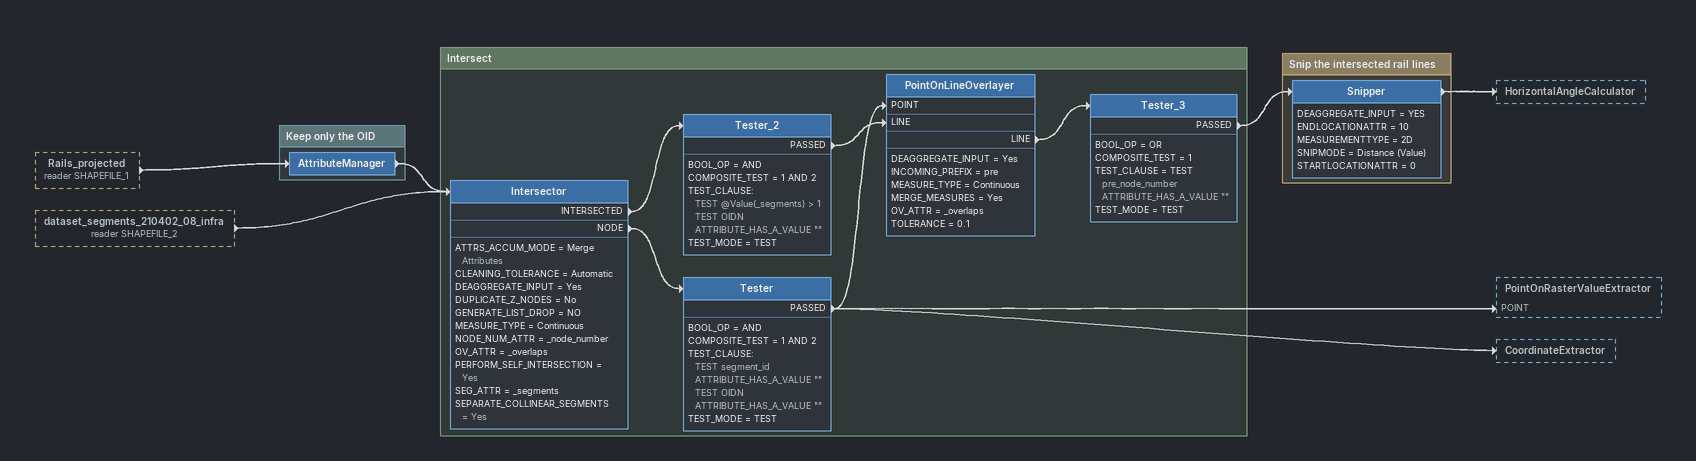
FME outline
Rails_projected (reader SHAPEFILE_1) [outside]
    -> AttributeManager
dataset_segments_210402_08_infra (reader SHAPEFILE_2) [outside]
    -> Intersector

Bookmark: Keep only the OID
AttributeManager
    -> Intersector

Bookmark: Intersect
Intersector
    ATTRS_ACCUM_MODE = Merge Attributes
    CLEANING_TOLERANCE = Automatic
    DEAGGREGATE_INPUT = Yes
    DUPLICATE_Z_NODES = No
    GENERATE_LIST_DROP = NO
    MEASURE_TYPE = Continuous
    NODE_NUM_ATTR = _node_number
    OV_ATTR = _overlaps
    PERFORM_SELF_INTERSECTION = Yes
    SEG_ATTR = _segments
    SEPARATE_COLLINEAR_SEGMENTS = Yes
    INTERSECTED -> Tester_2
    NODE -> Tester
Tester_2
    BOOL_OP = AND
    COMPOSITE_TEST = 1 AND 2
    TEST_CLAUSE:
      TEST @Value(_segments) > 1
      TEST OIDN ATTRIBUTE_HAS_A_VALUE ""
    TEST_MODE = TEST
    PASSED -> PointOnLineOverlayer [LINE]
Tester
    BOOL_OP = AND
    COMPOSITE_TEST = 1 AND 2
    TEST_CLAUSE:
      TEST segment_id ATTRIBUTE_HAS_A_VALUE ""
      TEST OIDN ATTRIBUTE_HAS_A_VALUE ""
    TEST_MODE = TEST
    PASSED -> PointOnRasterValueExtractor [POINT]
    PASSED -> CoordinateExtractor
    PASSED -> PointOnLineOverlayer [POINT]
PointOnLineOverlayer
    DEAGGREGATE_INPUT = Yes
    INCOMING_PREFIX = pre
    MEASURE_TYPE = Continuous
    MERGE_MEASURES = Yes
    OV_ATTR = _overlaps
    TOLERANCE = 0.1
    LINE -> Tester_3
Tester_3
    BOOL_OP = OR
    COMPOSITE_TEST = 1
    TEST_CLAUSE = TEST pre_node_number ATTRIBUTE_HAS_A_VALUE ""
    TEST_MODE = TEST
    PASSED -> Snipper

Bookmark: Snip the intersected rail lines
Snipper
    DEAGGREGATE_INPUT = YES
    ENDLOCATIONATTR = 10
    MEASUREMENTTYPE = 2D
    SNIPMODE = Distance (Value)
    STARTLOCATIONATTR = 0
    -> HorizontalAngleCalculator
